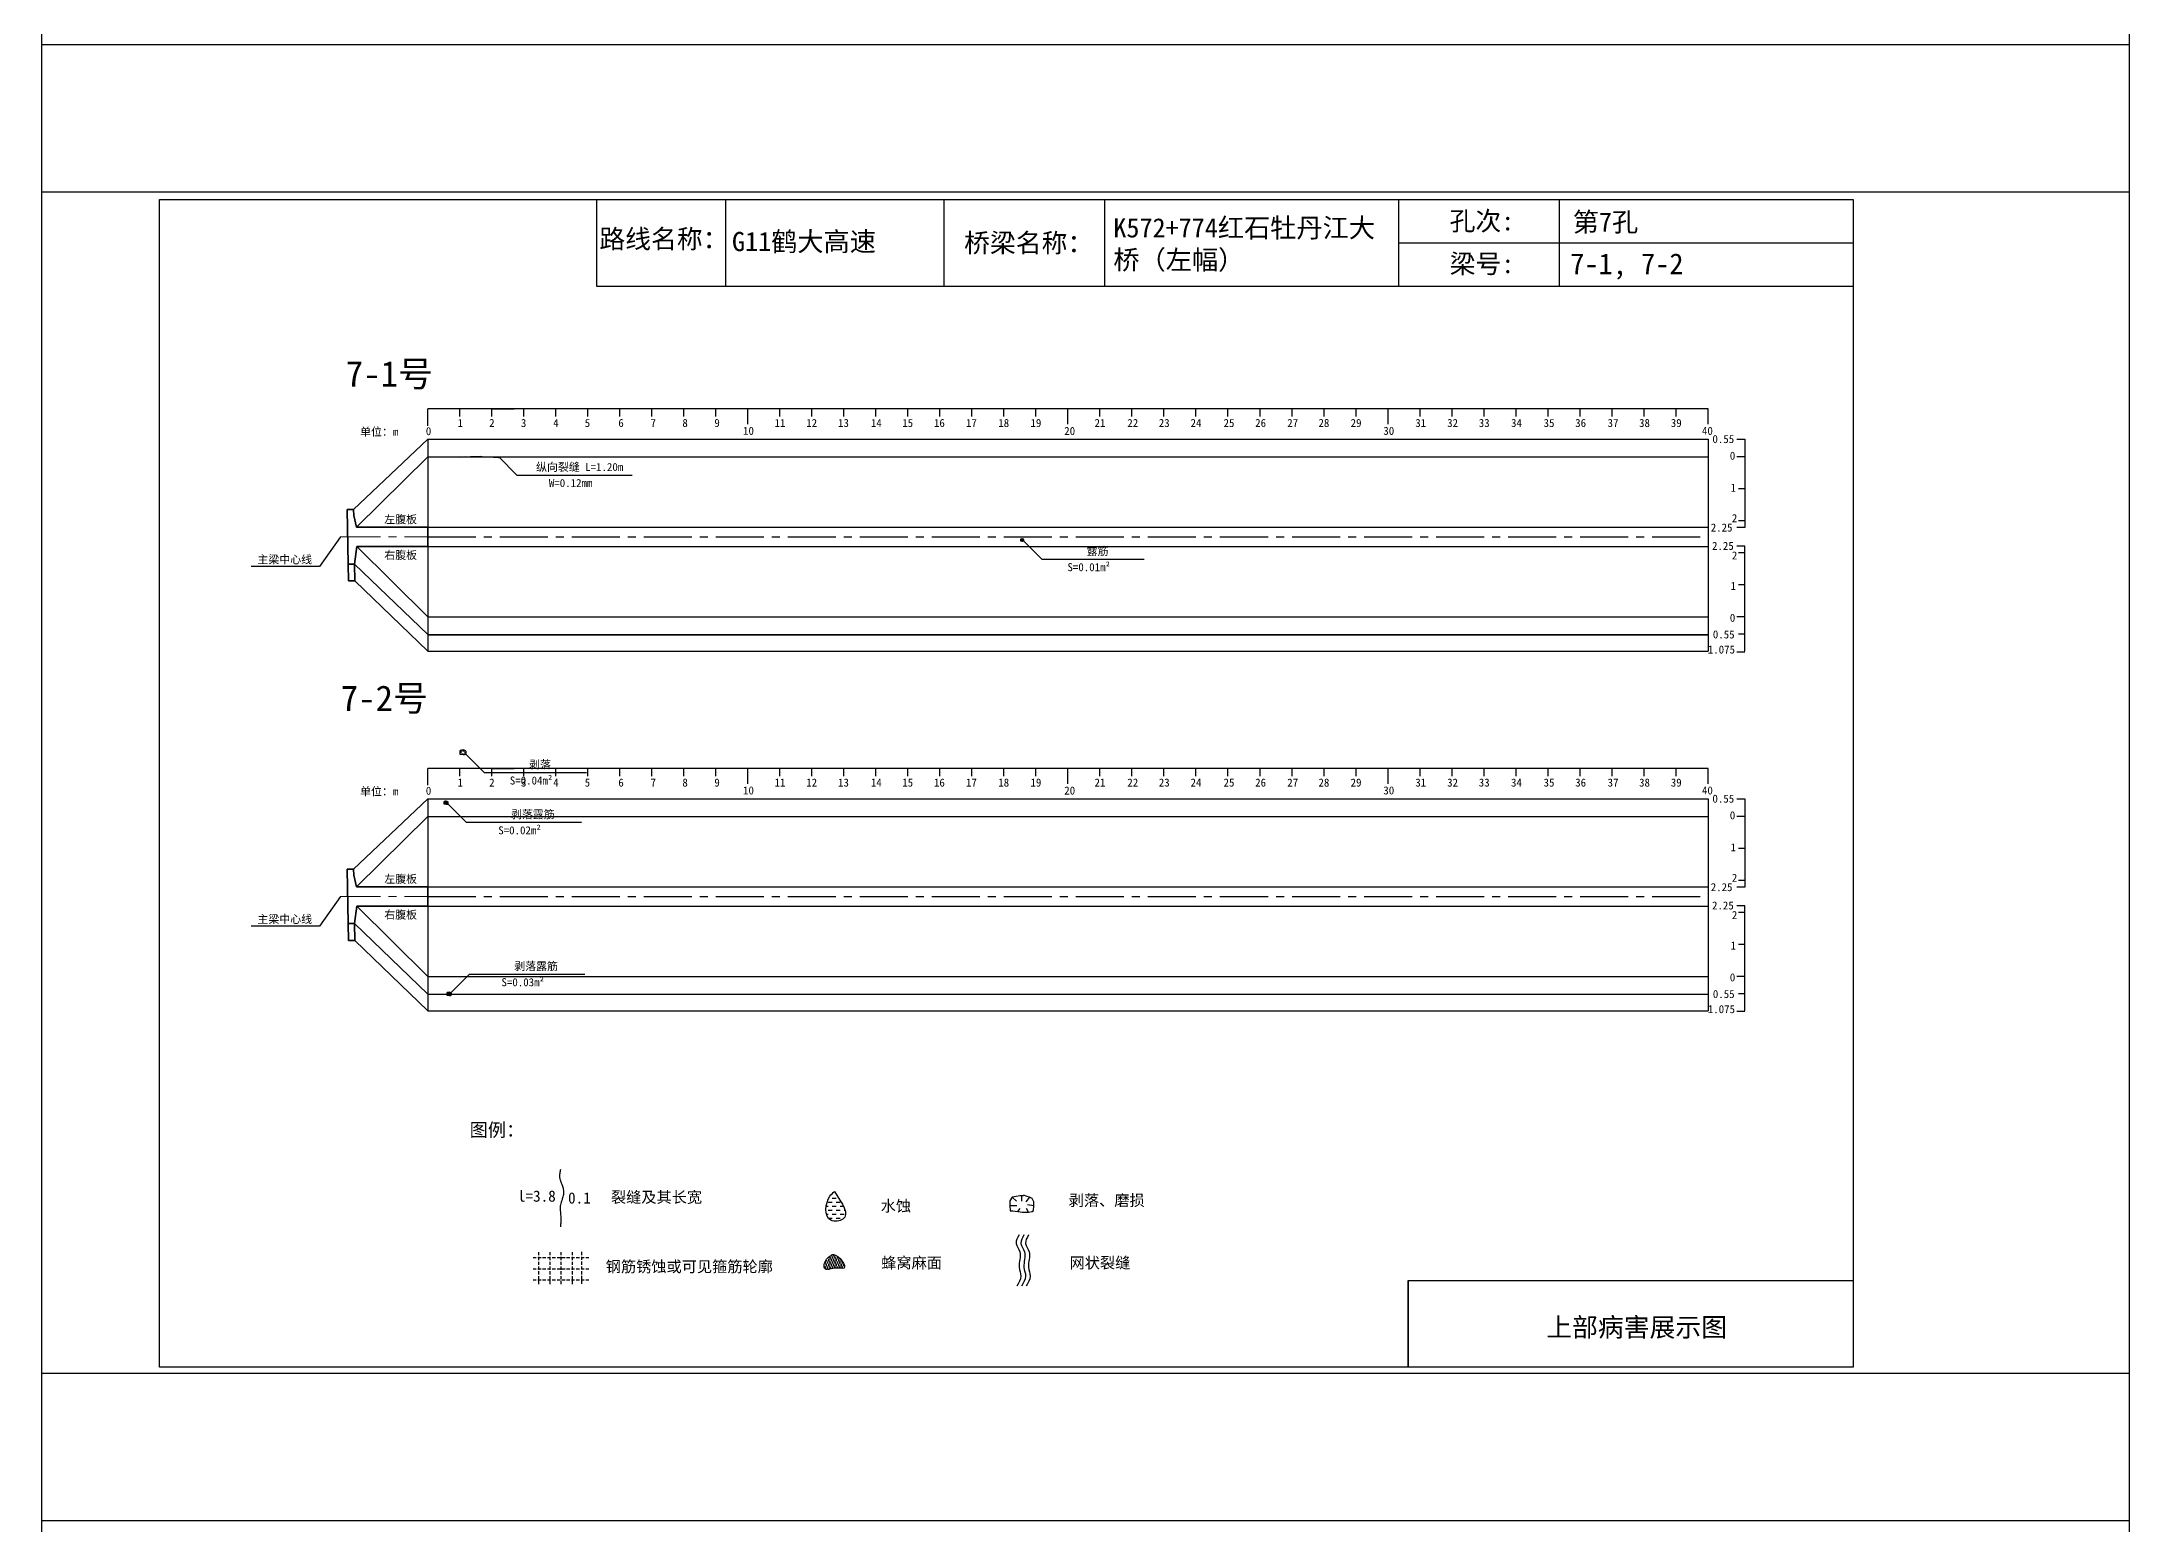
# Model space of a CAD drawing. Header units: millimetres. Extents: x -37 to 615, y -10473 to 23.
# Drawn here: x -37 to 615, y -5079 to -4616 of the extents above; entities that cross this region are included whole.
import ezdxf

# ---------------------------------------------------------------- set-up
doc = ezdxf.new("R2010")
doc.units = ezdxf.units.MM
for name, pattern in [('CENTER', [2, 1.25, -0.25, 0.25, -0.25]), ('CENTER2', [1.125, 0.75, -0.125, 0.125, -0.125]), ('DASHED', [0.75, 0.5, -0.25])]:
    doc.linetypes.add(name, pattern=pattern)
for name, color, linetype in [('加固措施', 7, 'Continuous'), ('图层1', 7, 'Continuous'), ('病害', 5, 'Continuous'), ('轮廓', 3, 'Continuous')]:
    doc.layers.add(name, color=color, linetype=linetype)
doc.layers.add('虚线', color=7, linetype='Continuous', lineweight=30)
doc.styles.get("Standard").update_dxf_attribs({"font": ''})
doc.styles.add('汉字', font='')
doc.styles.get('Standard').set_extended_font_data('SimSun')
doc.styles.get('汉字').set_extended_font_data('SimSun')
pattern_1 = [(0, (-2783.5002, -201.1734), (0.38480574, 0.76961148), [0, -0.76961148])]
pattern_2 = [(0, (-4794.9262, -487.88576), (0.38480574, 0.76961148), [0, -0.76961148])]
pattern_3 = [(0, (-2240.9707, -124.7498), (1.2467706, 1.2467706), [1.2467706, -1.2467706])]

# ---------------------------------------------------------------- blocks, each defined once
blk = doc.blocks.new('adfsd')
at = {"lineweight": -2, "ltscale": 0.5}
for p, q in [((1140.897, -3083.694), (1140.936, -3083.729)), ((1140.983, -3083.682), (1140.981, -3083.729)), ((1141.053, -3083.694), (1141.022, -3083.735)), ((1140.876, -3083.768), (1140.94, -3083.769)), ((1140.948, -3083.824), (1140.969, -3083.796)), ((1141.045, -3083.83), (1141.028, -3083.796)), ((1141.094, -3083.772), (1141.036, -3083.763))]:
    blk.add_line(p, q, dxfattribs=at)
blk.add_lwpolyline([(1141, -3083.682), (1140.967, -3083.682), (1140.934, -3083.69), (1140.897, -3083.694), (1140.876, -3083.727), (1140.876, -3083.768), (1140.88, -3083.818), (1140.905, -3083.818), (1140.991, -3083.83), (1141.045, -3083.83), (1141.078, -3083.822), (1141.09, -3083.814), (1141.094, -3083.772), (1141.094, -3083.735), (1141.078, -3083.707), (1141.053, -3083.694), (1141.033, -3083.69), (1141, -3083.678)], dxfattribs=at)
blk = doc.blocks.new('chi')
at = {"color": 0}
for p, q in [((1147.409, -3079.329), (1147.409, -3078.8)), ((1187.409, -3078.8), (1147.409, -3078.8)), ((1148.409, -3079.041), (1148.409, -3078.8)), ((1149.409, -3079.041), (1149.409, -3078.8)), ((1149.409, -3078.8), (1150.109, -3078.8)), ((1150.409, -3079.041), (1150.409, -3078.8)), ((1151.409, -3079.041), (1151.409, -3078.8)), ((1152.409, -3079.041), (1152.409, -3078.8)), ((1153.409, -3079.041), (1153.409, -3078.8)), ((1154.409, -3079.041), (1154.409, -3078.8)), ((1155.409, -3079.041), (1155.409, -3078.8)), ((1156.409, -3079.041), (1156.409, -3078.8)), ((1157.409, -3079.283), (1157.409, -3078.8)), ((1158.409, -3079.041), (1158.409, -3078.8)), ((1159.409, -3079.041), (1159.409, -3078.8)), ((1160.409, -3079.041), (1160.409, -3078.8)), ((1161.409, -3079.041), (1161.409, -3078.8)), ((1162.409, -3079.041), (1162.409, -3078.8)), ((1163.409, -3079.041), (1163.409, -3078.8)), ((1164.409, -3079.041), (1164.409, -3078.8)), ((1165.409, -3079.041), (1165.409, -3078.8)), ((1166.409, -3079.041), (1166.409, -3078.8)), ((1167.409, -3079.283), (1167.409, -3078.8)), ((1168.409, -3079.041), (1168.409, -3078.8)), ((1169.409, -3079.041), (1169.409, -3078.8)), ((1170.409, -3079.041), (1170.409, -3078.8)), ((1171.409, -3079.041), (1171.409, -3078.8)), ((1172.409, -3079.041), (1172.409, -3078.8)), ((1173.409, -3079.041), (1173.409, -3078.8)), ((1174.409, -3079.041), (1174.409, -3078.8)), ((1175.409, -3079.041), (1175.409, -3078.8)), ((1176.409, -3079.041), (1176.409, -3078.8)), ((1177.409, -3079.283), (1177.409, -3078.8)), ((1178.409, -3079.041), (1178.409, -3078.8)), ((1179.409, -3079.041), (1179.409, -3078.8)), ((1180.409, -3079.041), (1180.409, -3078.8)), ((1181.409, -3079.041), (1181.409, -3078.8)), ((1182.409, -3079.041), (1182.409, -3078.8)), ((1183.409, -3079.041), (1183.409, -3078.8)), ((1184.409, -3079.041), (1184.409, -3078.8)), ((1185.409, -3079.041), (1185.409, -3078.8)), ((1186.409, -3079.041), (1186.409, -3078.8)), ((1187.409, -3079.283), (1187.409, -3078.8))]:
    blk.add_line(p, q, dxfattribs=at)
for s, p in [('0', (1147.349, -3079.623)), ('1', (1148.339, -3079.368)), ('2', (1149.328, -3079.368)), ('3', (1150.319, -3079.368)), ('4', (1151.329, -3079.368)), ('5', (1152.313, -3079.368)), ('6', (1153.363, -3079.368)), ('7', (1154.37, -3079.368)), ('8', (1155.363, -3079.368)), ('9', (1156.363, -3079.368)), ('10', (1157.259, -3079.613)), ('11', (1158.242, -3079.368)), ('12', (1159.233, -3079.368)), ('13', (1160.227, -3079.368)), ('14', (1161.252, -3079.368)), ('15', (1162.233, -3079.368)), ('16', (1163.223, -3079.368)), ('17', (1164.224, -3079.368)), ('18', (1165.232, -3079.368)), ('19', (1166.238, -3079.368)), ('20', (1167.294, -3079.617)), ('21', (1168.24, -3079.368)), ('22', (1169.264, -3079.368)), ('23', (1170.247, -3079.368)), ('24', (1171.24, -3079.368)), ('25', (1172.271, -3079.368)), ('26', (1173.258, -3079.368)), ('27', (1174.261, -3079.368)), ('28', (1175.236, -3079.368)), ('29', (1176.24, -3079.368)), ('30', (1177.262, -3079.613)), ('31', (1178.261, -3079.368)), ('32', (1179.256, -3079.368)), ('33', (1180.243, -3079.368)), ('34', (1181.251, -3079.368)), ('35', (1182.269, -3079.368)), ('36', (1183.256, -3079.368)), ('37', (1184.269, -3079.368)), ('38', (1185.251, -3079.368)), ('39', (1186.242, -3079.368)), ('40', (1187.216, -3079.613))]:
    blk.add_text(s, height=0.25).set_placement(p)
blk = doc.blocks.new('kopp')
at = {"color": 0}
for p, q in [((1188.308, -3078.25), (1188.558, -3078.25)), ((1188.558, -3078.25), (1188.558, -3078.8)), ((1188.558, -3078.8), (1188.308, -3078.8)), ((1188.558, -3078.8), (1188.558, -3079.8)), ((1188.558, -3079.8), (1188.358, -3079.8)), ((1188.558, -3079.8), (1188.558, -3079.8)), ((1188.558, -3079.8), (1188.558, -3080.8)), ((1188.558, -3081.009), (1188.308, -3081.009)), ((1188.558, -3080.8), (1188.358, -3080.8)), ((1188.558, -3080.8), (1188.558, -3081.009)), ((1188.558, -3081.592), (1188.308, -3081.592)), ((1188.558, -3081.8), (1188.358, -3081.8)), ((1188.558, -3081.8), (1188.558, -3081.592)), ((1188.558, -3082.8), (1188.558, -3081.8)), ((1188.558, -3082.8), (1188.358, -3082.8)), ((1188.558, -3083.8), (1188.558, -3082.8)), ((1188.558, -3082.8), (1188.558, -3082.8)), ((1188.558, -3083.8), (1188.308, -3083.8)), ((1188.558, -3084.875), (1188.558, -3083.8)), ((1188.558, -3084.338), (1188.358, -3084.338)), ((1188.308, -3084.888), (1188.558, -3084.888))]:
    blk.add_line(p, q, dxfattribs=at)
for s, p in [('0.55', (1187.543, -3078.37)), ('0', (1188.086, -3078.891)), ('1', (1188.109, -3079.89)), ('2', (1188.15, -3080.842)), ('2.25', (1187.49, -3081.135)), ('2.25', (1187.53, -3081.708)), ('2', (1188.15, -3082.006)), ('1', (1188.109, -3082.959)), ('0', (1188.086, -3083.954)), ('0.55', (1187.556, -3084.474)), ('1.075', (1187.398, -3084.946))]:
    blk.add_text(s, height=0.25).set_placement(p)

msp = doc.modelspace()

# ---------------------------------------------------------------- hatches: boundary and pattern name
at = {"layer": '加固措施', "lineweight": -2}
h = msp.add_hatch(dxfattribs=at)
h.set_pattern_fill('DASH', color=256, scale=0.626645)
h.set_pattern_definition(pattern_3)
edge = h.paths.add_edge_path()
edge.add_spline(control_points=[(210.85, -4975.12), (210.36, -4975.55), (208.03, -4977.61), (207.41, -4985.1), (216.74, -4983.77), (213.29, -4978.7), (210.85, -4975.12)], knot_values=[0, 0, 0, 0, 3.237042, 15.187225, 21.182779, 35.601669, 35.601669, 35.601669, 35.601669], degree=3, periodic=0)
h = msp.add_hatch(dxfattribs=at)
h.set_pattern_fill('DASH', color=256, scale=0.626645)
h.set_pattern_definition(pattern_3)
edge = h.paths.add_edge_path()
edge.add_spline(control_points=[(210.85, -4975.12), (210.36, -4975.55), (208.03, -4977.61), (207.41, -4985.1), (216.74, -4983.77), (213.29, -4978.7), (210.85, -4975.12)], knot_values=[0, 0, 0, 0, 3.237042, 15.187225, 21.182779, 35.601669, 35.601669, 35.601669, 35.601669], degree=3, periodic=0)
h = msp.add_hatch(dxfattribs=at)
h.set_pattern_fill('DOTS', scale=0.696272)
h.set_pattern_definition(pattern_1)
edge = h.paths.add_edge_path()
edge.add_spline(control_points=[(210.19, -4994.78), (209.15, -4995.49), (207.68, -4996.51), (207.52, -5000.25), (211, -4998.53), (215.72, -4999.88), (212.21, -4994.7), (210.31, -4994.78), (210.19, -4994.78)], knot_values=[0, 0, 0, 0, 5.205471, 7.397577, 12.944796, 16.169923, 23.88441, 24.400432, 24.400432, 24.400432, 24.400432], degree=3, periodic=0)
h = msp.add_hatch(dxfattribs=at)
h.set_pattern_fill('DOTS', scale=0.696272)
h.set_pattern_definition(pattern_1)
edge = h.paths.add_edge_path()
edge.add_spline(control_points=[(210.19, -4994.78), (209.15, -4995.49), (207.68, -4996.51), (207.52, -5000.25), (211, -4998.53), (215.72, -4999.88), (212.21, -4994.7), (210.31, -4994.78), (210.19, -4994.78)], knot_values=[0, 0, 0, 0, 5.205471, 7.397577, 12.944796, 16.169923, 23.88441, 24.400432, 24.400432, 24.400432, 24.400432], degree=3, periodic=0)
at = {"layer": '病害', "lineweight": -2}
h = msp.add_hatch(dxfattribs=at)
h.set_pattern_fill('DOTS', color=4, scale=0.696272, style=0)
h.set_pattern_definition(pattern_2)
edge = h.paths.add_edge_path()
edge.add_spline(control_points=[(210.19, -4994.78), (209.15, -4995.49), (207.68, -4996.51), (207.52, -5000.25), (211, -4998.53), (215.72, -4999.88), (212.21, -4994.7), (210.31, -4994.78), (210.19, -4994.78)], knot_values=[0, 0, 0, 0, 1.041094, 1.479515, 2.588959, 3.233985, 4.776882, 4.880086, 4.880086, 4.880086, 4.880086], degree=3, periodic=0)
h = msp.add_hatch(dxfattribs=at)
h.set_pattern_fill('DOTS', color=4, scale=0.696272, style=0)
h.set_pattern_definition(pattern_2)
edge = h.paths.add_edge_path()
edge.add_spline(control_points=[(210.19, -4994.78), (209.15, -4995.49), (207.68, -4996.51), (207.52, -5000.25), (211, -4998.53), (215.72, -4999.88), (212.21, -4994.7), (210.31, -4994.78), (210.19, -4994.78)], knot_values=[0, 0, 0, 0, 1.041094, 1.479515, 2.588959, 3.233985, 4.776882, 4.880086, 4.880086, 4.880086, 4.880086], degree=3, periodic=0)

# ---------------------------------------------------------------- linework, layer by layer
at = {"color": 0, "linetype": 'ByBlock'}
for p, q in [((0, -4665.15), (529.17, -4665.15)), ((0, -5030), (0, -4665.15)), ((136.5, -4665.15), (136.5, -4692.28)), ((245.1, -4665.15), (245.1, -4692.28)), ((387.13, -4665.15), (387.13, -4692.28)), ((437.29, -4665.21), (437.29, -4692.34)), ((529.17, -4665.15), (529.17, -5030)), ((136.5, -4692.28), (529.17, -4692.28)), ((390.12, -5030), (390.12, -5002.88)), ((390.12, -5002.88), (529.17, -5002.88)), ((529.17, -5030), (0, -5030))]:
    msp.add_line(p, q, dxfattribs=at)
at = {"color": 0}
for p, q in [((60.65, -4762.07), (83.82, -4740.07)), ((83.82, -4740.07), (83.82, -4806.32)), ((83.82, -4740.07), (483.82, -4740.07)), ((483.82, -4740.07), (483.82, -4806.32)), ((61.57, -4767.57), (83.82, -4745.57)), ((56.57, -4770.57), (49.96, -4779.83)), ((61.64, -4773.57), (83.82, -4795.57)), ((83.82, -4767.57), (483.82, -4767.57)), ((83.82, -4773.57), (483.82, -4773.57)), ((483.82, -4767.57), (483.82, -4770.57)), ((49.96, -4779.83), (28.63, -4779.83)), ((60.99, -4779.07), (83.82, -4801.07)), ((61.09, -4784.32), (83.82, -4806.32)), ((83.82, -4795.57), (483.82, -4795.57)), ((83.82, -4801.07), (483.82, -4801.07)), ((83.82, -4801.19), (483.82, -4801.19)), ((83.82, -4806.32), (483.82, -4806.32)), ((60.65, -4874.41), (83.82, -4852.41)), ((61.57, -4879.92), (83.82, -4857.91)), ((83.82, -4852.41), (83.82, -4918.66)), ((83.82, -4852.41), (483.82, -4852.41)), ((83.82, -4857.91), (483.82, -4857.91)), ((483.82, -4852.41), (483.82, -4918.66)), ((56.57, -4882.91), (49.96, -4892.17)), ((83.82, -4879.91), (483.82, -4879.91)), ((483.82, -4879.91), (483.82, -4882.91)), ((61.64, -4885.91), (83.82, -4907.91)), ((83.82, -4885.91), (483.82, -4885.91)), ((49.96, -4892.17), (28.63, -4892.17)), ((60.99, -4891.41), (83.82, -4913.41)), ((61.09, -4896.66), (83.82, -4918.66)), ((83.82, -4907.91), (483.82, -4907.91)), ((83.82, -4913.41), (483.82, -4913.41)), ((83.82, -4918.66), (483.82, -4918.66))]:
    msp.add_line(p, q, dxfattribs=at)
msp.add_line((83.82, -4745.57), (483.82, -4745.57))
at = {"color": 1, "linetype": 'CENTER2', "ltscale": 20}
for p, q in [((83.82, -4770.57), (483.82, -4770.57)), ((83.82, -4882.91), (483.82, -4882.91))]:
    msp.add_line(p, q, dxfattribs=at)
at = {"color": 1, "linetype": 'DASHED'}
for p, q in [((269, -4771.37), (270, -4771.37)), ((269, -4771.54), (270, -4771.54)), ((269, -4771.72), (270, -4771.72)), ((269.25, -4771.89), (269.25, -4771.19)), ((269.5, -4771.89), (269.5, -4771.19)), ((269.75, -4771.89), (269.75, -4771.19)), ((88.8, -4853.38), (90.19, -4853.38)), ((88.8, -4853.62), (90.19, -4853.62)), ((88.8, -4853.86), (90.19, -4853.86)), ((89.15, -4854.11), (89.15, -4853.13)), ((89.5, -4854.11), (89.5, -4853.13)), ((89.85, -4854.11), (89.85, -4853.13)), ((89.8, -4913.11), (91.19, -4913.11)), ((89.8, -4913.35), (91.19, -4913.35)), ((89.8, -4913.59), (91.19, -4913.59)), ((90.15, -4913.84), (90.15, -4912.86)), ((90.5, -4913.84), (90.5, -4912.86)), ((90.85, -4913.84), (90.85, -4912.86))]:
    msp.add_line(p, q, dxfattribs=at)
at = {"color": 7}
for p, q in [((269, -4771.61), (269.29, -4771.61)), ((269.09, -4771.27), (269.28, -4771.43)), ((269.33, -4771.86), (269.43, -4771.74)), ((269.49, -4771.21), (269.48, -4771.43)), ((269.81, -4771.27), (269.67, -4771.46)), ((269.77, -4771.89), (269.7, -4771.74)), ((270, -4771.63), (269.73, -4771.59)), ((93.8, -4837.97), (94.39, -4837.98)), ((93.99, -4837.3), (94.35, -4837.61)), ((94.46, -4838.48), (94.65, -4838.23)), ((94.78, -4837.18), (94.76, -4837.61)), ((95.42, -4837.3), (95.14, -4837.67)), ((95.35, -4838.54), (95.19, -4838.23)), ((95.8, -4838.01), (95.27, -4837.93)), ((88.8, -4853.71), (89.21, -4853.72)), ((88.93, -4853.24), (89.18, -4853.46)), ((89.26, -4854.07), (89.39, -4853.89)), ((89.48, -4853.16), (89.47, -4853.46)), ((89.93, -4853.24), (89.73, -4853.5)), ((89.88, -4854.11), (89.77, -4853.89)), ((90.19, -4853.74), (89.82, -4853.68)), ((89.8, -4913.44), (90.21, -4913.45)), ((89.93, -4912.97), (90.18, -4913.19)), ((90.26, -4913.8), (90.39, -4913.62)), ((90.48, -4912.89), (90.47, -4913.19)), ((90.93, -4912.97), (90.73, -4913.23)), ((90.88, -4913.84), (90.77, -4913.62)), ((91.19, -4913.47), (90.82, -4913.41))]:
    msp.add_line(p, q, dxfattribs=at)
at = {"color": 1, "linetype": 'DASHED', "ltscale": 2}
for p, q in [((118.45, -4994.01), (118.45, -5004.45)), ((118.45, -4994.01), (118.45, -5004.45)), ((121.93, -4994.01), (121.93, -5004.45)), ((121.93, -4994.01), (121.93, -5004.45)), ((125.41, -4994.01), (125.41, -5004.45)), ((125.41, -4994.01), (125.41, -5004.45)), ((128.89, -4994.01), (128.89, -5004.45)), ((128.89, -4994.01), (128.89, -5004.45)), ((131.87, -4993.98), (131.87, -5004.43)), ((131.87, -4993.98), (131.87, -5004.43)), ((116.71, -4995.75), (134.11, -4995.75)), ((116.71, -4995.75), (134.11, -4995.75)), ((116.71, -4999.23), (134.11, -4999.23)), ((116.71, -4999.23), (134.11, -4999.23)), ((116.71, -5002.71), (134.11, -5002.71)), ((116.71, -5002.71), (134.11, -5002.71))]:
    msp.add_line(p, q, dxfattribs=at)
at = {"color": 3, "linetype": 'ByBlock'}
for points in [[(-36.77, -4201.81), (615.38, -4201.81), (615.38, -4662.93), (-36.77, -4662.93)], [(-36.77, -4616.81), (615.38, -4616.81), (615.38, -5077.93), (-36.77, -5077.93)], [(-36.77, -5031.81), (615.38, -5031.81), (615.38, -5492.93), (-36.77, -5492.93)]]:
    msp.add_lwpolyline(points, close=True, dxfattribs=at)
at = {"color": 7}
for points in [[(94, -4745.67), (94.8, -4745.54), (95.6, -4745.49), (96.4, -4745.54), (97.2, -4745.44), (98, -4745.46), (98.8, -4745.46), (99.6, -4745.5), (100.4, -4745.42), (101.2, -4745.58), (102, -4745.55), (102.8, -4745.61), (103.6, -4745.57), (104.4, -4745.65), (105.2, -4745.65), (106, -4745.8), (106, -4745.6)], [(106, -4745.6), (111.66, -4751.26), (147.66, -4751.26)], [(269.57, -4771.21), (269.42, -4771.21), (269.26, -4771.25), (269.09, -4771.27), (269, -4771.42), (269, -4771.61), (269.02, -4771.84), (269.13, -4771.84), (269.53, -4771.89), (269.77, -4771.89), (269.92, -4771.85), (269.98, -4771.82), (270, -4771.63), (270, -4771.46), (269.92, -4771.33), (269.81, -4771.27), (269.72, -4771.25), (269.57, -4771.19)], [(270, -4771.89), (275.66, -4777.55), (307.66, -4777.55)], [(94.93, -4837.18), (94.63, -4837.18), (94.33, -4837.26), (93.99, -4837.3), (93.8, -4837.6), (93.8, -4837.97), (93.84, -4838.43), (94.06, -4838.43), (94.86, -4838.54), (95.35, -4838.54), (95.65, -4838.46), (95.76, -4838.39), (95.8, -4838.01), (95.8, -4837.67), (95.65, -4837.41), (95.42, -4837.3), (95.23, -4837.26), (94.93, -4837.14)], [(95.8, -4838.54), (101.46, -4844.2), (133.46, -4844.2)], [(89.59, -4853.16), (89.38, -4853.16), (89.17, -4853.21), (88.93, -4853.24), (88.8, -4853.45), (88.8, -4853.71), (88.83, -4854.03), (88.98, -4854.03), (89.54, -4854.11), (89.88, -4854.11), (90.09, -4854.06), (90.17, -4854), (90.19, -4853.74), (90.19, -4853.5), (90.09, -4853.32), (89.93, -4853.24), (89.8, -4853.21), (89.59, -4853.13)], [(90.19, -4854.11), (95.85, -4859.76), (131.85, -4859.76)], [(91.19, -4912.86), (96.85, -4907.21), (132.85, -4907.21)], [(90.59, -4912.89), (90.38, -4912.89), (90.17, -4912.94), (89.93, -4912.97), (89.8, -4913.18), (89.8, -4913.44), (89.83, -4913.76), (89.98, -4913.76), (90.54, -4913.84), (90.88, -4913.84), (91.09, -4913.79), (91.17, -4913.73), (91.19, -4913.47), (91.19, -4913.23), (91.09, -4913.05), (90.93, -4912.97), (90.8, -4912.94), (90.59, -4912.86)]]:
    msp.add_lwpolyline(points, dxfattribs=at)
for points in [[(268.59, -4988.64), (268.08, -4989.53), (267.03, -4991.33), (269.71, -4994.45), (267.97, -4998.1), (269.63, -5001.74), (268.46, -5003.65), (267.82, -5004.69)], [(268.59, -4988.64), (268.08, -4989.53), (267.03, -4991.33), (269.71, -4994.45), (267.97, -4998.1), (269.63, -5001.74), (268.46, -5003.65), (267.82, -5004.69)], [(270.07, -4988.64), (269.55, -4989.53), (268.51, -4991.33), (271.18, -4994.45), (269.44, -4998.1), (271.1, -5001.74), (269.94, -5003.65), (269.3, -5004.69)], [(270.07, -4988.64), (269.55, -4989.53), (268.51, -4991.33), (271.18, -4994.45), (269.44, -4998.1), (271.1, -5001.74), (269.94, -5003.65), (269.3, -5004.69)], [(271.52, -4988.64), (271, -4989.53), (269.96, -4991.33), (272.63, -4994.45), (270.89, -4998.1), (272.55, -5001.74), (271.39, -5003.65), (270.75, -5004.69)], [(271.52, -4988.64), (271, -4989.53), (269.96, -4991.33), (272.63, -4994.45), (270.89, -4998.1), (272.55, -5001.74), (271.39, -5003.65), (270.75, -5004.69)]]:
    msp.add_open_spline(points, degree=3, knots=[0, 0, 0, 0, 2.808133, 5.677796, 10.461234, 13.324406, 16.732801, 16.732801, 16.732801, 16.732801])
at = {"lineweight": -2}
msp.add_open_spline([(210.19, -4994.78), (209.15, -4995.49), (207.68, -4996.51), (207.52, -5000.25), (211, -4998.53), (215.72, -4999.88), (212.21, -4994.7), (210.31, -4994.78), (210.19, -4994.78)], degree=3, knots=[0, 0, 0, 0, 3.624423, 5.150725, 9.013098, 11.258664, 16.630045, 16.989336, 16.989336, 16.989336, 16.989336], dxfattribs=at)
msp.add_open_spline([(210.19, -4994.78), (209.15, -4995.49), (207.68, -4996.51), (207.52, -5000.25), (211, -4998.53), (215.72, -4999.88), (212.21, -4994.7), (210.31, -4994.78), (210.19, -4994.78)], degree=3, knots=[0, 0, 0, 0, 3.624423, 5.150725, 9.013098, 11.258664, 16.630045, 16.989336, 16.989336, 16.989336, 16.989336], dxfattribs=at)
at = {"layer": '加固措施', "lineweight": -2}
msp.add_open_spline([(210.85, -4975.12), (210.36, -4975.55), (208.03, -4977.61), (207.41, -4985.1), (216.74, -4983.77), (213.29, -4978.7), (210.85, -4975.12)], degree=3, knots=[0, 0, 0, 0, 2.028466, 9.51698, 13.274057, 22.309569, 22.309569, 22.309569, 22.309569], dxfattribs=at)
msp.add_open_spline([(210.85, -4975.12), (210.36, -4975.55), (208.03, -4977.61), (207.41, -4985.1), (216.74, -4983.77), (213.29, -4978.7), (210.85, -4975.12)], degree=3, knots=[0, 0, 0, 0, 2.028466, 9.51698, 13.274057, 22.309569, 22.309569, 22.309569, 22.309569], dxfattribs=at)
at = {"layer": '图层1', "lineweight": -2}
msp.add_open_spline([(125.25, -4968.18), (125.22, -4968.39), (125.18, -4968.61), (125.07, -4969.25), (125.02, -4969.65), (124.99, -4970.22), (125, -4970.4), (125.02, -4970.69), (125.03, -4970.79), (125.06, -4971), (125.09, -4971.11), (125.19, -4971.49), (125.29, -4971.79), (125.54, -4972.43), (125.69, -4972.78), (125.96, -4973.54), (126.09, -4973.96), (126.21, -4974.66), (126.24, -4974.94), (126.25, -4975.49), (126.23, -4975.75), (126.16, -4976.26), (126.11, -4976.5), (126, -4976.97), (125.93, -4977.19), (125.76, -4977.75), (125.64, -4978.07), (125.45, -4978.67), (125.36, -4978.96), (125.27, -4979.34), (125.24, -4979.46), (125.21, -4979.68), (125.2, -4979.77), (125.18, -4979.97), (125.17, -4980.08), (125.17, -4980.46), (125.18, -4980.75), (125.23, -4981.38), (125.27, -4981.71), (125.33, -4982.3), (125.35, -4982.54), (125.38, -4983), (125.39, -4983.22), (125.4, -4983.64), (125.4, -4983.84), (125.39, -4984.46), (125.37, -4984.86), (125.32, -4985.55), (125.3, -4985.85), (125.27, -4986.15)], degree=3, knots=[0, 0, 0, 0, 0.93103, 0.93103, 2.904338, 2.904338, 3.933552, 3.933552, 4.598026, 4.598026, 5.2625, 5.2625, 6.799065, 6.799065, 8.335629, 8.335629, 9.872194, 9.872194, 10.744529, 10.744529, 11.616864, 11.616864, 12.4892, 12.4892, 13.361535, 13.361535, 14.755665, 14.755665, 16.149795, 16.149795, 16.835641, 16.835641, 17.410365, 17.410365, 17.98509, 17.98509, 19.45733, 19.45733, 20.929571, 20.929571, 21.910052, 21.910052, 22.722819, 22.722819, 23.535585, 23.535585, 25.161117, 25.161117, 26.428502, 26.428502, 26.428502, 26.428502], dxfattribs=at)
msp.add_open_spline([(125.25, -4968.18), (125.22, -4968.39), (125.18, -4968.61), (125.07, -4969.25), (125.02, -4969.65), (124.99, -4970.22), (125, -4970.4), (125.02, -4970.69), (125.03, -4970.79), (125.06, -4971), (125.09, -4971.11), (125.19, -4971.49), (125.29, -4971.79), (125.54, -4972.43), (125.69, -4972.78), (125.96, -4973.54), (126.09, -4973.96), (126.21, -4974.66), (126.24, -4974.94), (126.25, -4975.49), (126.23, -4975.75), (126.16, -4976.26), (126.11, -4976.5), (126, -4976.97), (125.93, -4977.19), (125.76, -4977.75), (125.64, -4978.07), (125.45, -4978.67), (125.36, -4978.96), (125.27, -4979.34), (125.24, -4979.46), (125.21, -4979.68), (125.2, -4979.77), (125.18, -4979.97), (125.17, -4980.08), (125.17, -4980.46), (125.18, -4980.75), (125.23, -4981.38), (125.27, -4981.71), (125.33, -4982.3), (125.35, -4982.54), (125.38, -4983), (125.39, -4983.22), (125.4, -4983.64), (125.4, -4983.84), (125.39, -4984.46), (125.37, -4984.86), (125.32, -4985.55), (125.3, -4985.85), (125.27, -4986.15)], degree=3, knots=[0, 0, 0, 0, 0.93103, 0.93103, 2.904338, 2.904338, 3.933552, 3.933552, 4.598026, 4.598026, 5.2625, 5.2625, 6.799065, 6.799065, 8.335629, 8.335629, 9.872194, 9.872194, 10.744529, 10.744529, 11.616864, 11.616864, 12.4892, 12.4892, 13.361535, 13.361535, 14.755665, 14.755665, 16.149795, 16.149795, 16.835641, 16.835641, 17.410365, 17.410365, 17.98509, 17.98509, 19.45733, 19.45733, 20.929571, 20.929571, 21.910052, 21.910052, 22.722819, 22.722819, 23.535585, 23.535585, 25.161117, 25.161117, 26.428502, 26.428502, 26.428502, 26.428502], dxfattribs=at)
at = {"layer": '病害', "color": 5}
for p, q in [((136.5, -4665.15), (136.5, -4692.28)), ((245.1, -4665.15), (245.1, -4692.28)), ((387.13, -4665.15), (387.13, -4692.28)), ((529.17, -4665.15), (529.17, -4692.28)), ((136.5, -4692.28), (386.58, -4692.28)), ((386.58, -4692.28), (529.17, -4692.28)), ((390.12, -5002.88), (529.17, -5002.88)), ((390.12, -5002.88), (390.12, -5030)), ((529.17, -5002.88), (529.17, -5030))]:
    msp.add_line(p, q, dxfattribs=at)
at = {"layer": '病害', "color": 0}
for p, q in [((176.83, -4665.15), (176.83, -4692.28)), ((295.25, -4665.15), (295.25, -4692.28)), ((387.14, -4678.77), (529.17, -4678.77))]:
    msp.add_line(p, q, dxfattribs=at)
at = {"layer": '虚线', "linetype": 'CENTER', "lineweight": 18, "ltscale": 10}
for p, q in [((56.57, -4770.57), (83.82, -4770.57)), ((56.57, -4882.91), (83.82, -4882.91))]:
    msp.add_line(p, q, dxfattribs=at)
at = {"layer": '轮廓', "color": 5, "lineweight": 35}
for p, q in [((58.99, -4779.07), (58.65, -4762.07)), ((58.65, -4762.07), (60.65, -4762.07)), ((60.69, -4763.95), (60.65, -4762.07)), ((61.57, -4767.57), (60.69, -4763.95)), ((60.99, -4779.07), (61.63, -4773.57)), ((83.82, -4767.57), (61.57, -4767.57)), ((83.82, -4773.57), (61.63, -4773.57)), ((83.82, -4773.57), (83.82, -4767.57)), ((58.99, -4779.07), (60.99, -4779.07)), ((59.09, -4784.32), (58.99, -4779.07)), ((61.09, -4784.32), (60.99, -4779.07)), ((59.09, -4784.32), (61.09, -4784.32)), ((58.99, -4891.41), (58.65, -4874.41)), ((58.65, -4874.41), (60.65, -4874.41)), ((60.69, -4876.29), (60.65, -4874.41)), ((61.57, -4879.92), (60.69, -4876.29)), ((83.82, -4879.92), (61.57, -4879.92)), ((83.82, -4885.92), (83.82, -4879.92)), ((60.99, -4891.41), (61.63, -4885.91)), ((83.82, -4885.91), (61.63, -4885.91)), ((58.99, -4891.41), (60.99, -4891.41)), ((59.09, -4896.66), (58.99, -4891.41)), ((59.09, -4896.66), (61.09, -4896.66)), ((61.09, -4896.66), (60.99, -4891.41))]:
    msp.add_line(p, q, dxfattribs=at)

# ---------------------------------------------------------------- block references
for name, p, xscale, yscale, zscale in [('chi', (-11390.27, 26057.43), 9.999999999994273, 9.999999999994273, 9.999999999994273), ('kopp', (-11390.27, 26042.43), 9.999999999994273, 9.999999999994273, 9.999999999994273), ('chi', (-11390.27, 25945.09), 9.999999999994273, 9.999999999994273, 9.999999999994273), ('kopp', (-11390.27, 25930.09), 9.999999999994273, 9.999999999994273, 9.999999999994273), ('adfsd', (-39452.38, 102377.64), 34.81359766870787, 34.81359766870787, 34.81359766870787), ('adfsd', (-39452.38, 102377.64), 34.81359766870787, 34.81359766870787, 34.81359766870787)]:
    msp.add_blockref(name, p, dxfattribs=dict(xscale=xscale, yscale=yscale, zscale=zscale))

# ---------------------------------------------------------------- texts
for s, p in [('单位：m', (62.7, -4739.01)), ('左腹板', (70.24, -4766.36)), ('主梁中心线', (30.63, -4778.92)), ('右腹板', (70.24, -4777.53)), ('单位：m', (62.7, -4851.35)), ('左腹板', (70.24, -4878.7)), ('主梁中心线', (30.63, -4891.27)), ('右腹板', (70.24, -4889.87))]:
    msp.add_text(s, height=2.5).set_placement(p)
at = {"color": 7}
for s, p in [('纵向裂缝 L=1.20m', (117.66, -4750.01)), ('W=0.12mm', (121.66, -4755.01)), ('露筋', (289.66, -4776.3)), ('S=0.01m²', (283.66, -4781.3)), ('S=0.04m²', (109.46, -4847.95)), ('剥落', (115.46, -4842.95)), ('剥落露筋', (109.85, -4858.51)), ('S=0.02m²', (105.85, -4863.51)), ('剥落露筋', (110.85, -4905.96)), ('S=0.03m²', (106.85, -4910.96))]:
    msp.add_text(s, height=2.5, dxfattribs=at).set_placement(p)
at = {"linetype": 'ByBlock', "attachment_point": 1, "style": '汉字'}
for s, insert, char_height, width in [('{\\C0;第7孔}', (441.52, -4669.22), 6, 77.4135), ('{\\C0;G11鹤大高速}', (178.87, -4675.32), 6, 62.8604), ('K572+774红石牡丹江大桥（左幅）', (298, -4671.03), 6, 87.5474), ('{\\C0;7-1, 7-2}', (440.75, -4682.02), 6.5, 84.1186), ('{\\C0;7-1号}', (58.2, -4715.66), 8, 49.3496), ('{\\C0;7-2号}', (56.63, -4816.99), 8, 49.3496)]:
    msp.add_mtext(s, dxfattribs=dict(at, insert=insert, char_height=char_height, width=width))
at = {"layer": '图层1', "style": '汉字'}
for s, p in [('孔次:', (403.05, -4674.84)), ('路线名称：', (137.42, -4680.46)), ('桥梁名称：', (251.38, -4681.71)), ('梁号:', (403.08, -4688.2)), ('上部病害展示图', (433.23, -5020.44))]:
    msp.add_text(s, height=5.918, dxfattribs=at).set_placement(p)
at = {"layer": '图层1', "lineweight": -2, "attachment_point": 1}
for s, insert, char_height in [('图例：', (96.91, -4953.77), 4.178), ('图例：', (96.91, -4953.77), 4.178), ('l=3.8', (111.98, -4974.79), 3.481), ('l=3.8', (111.98, -4974.79), 3.481), ('0.1', (127.65, -4975.37), 3.481), ('0.1', (127.65, -4975.37), 3.481), ('裂缝及其长宽', (141.05, -4975.12), 3.481), ('裂缝及其长宽', (141.05, -4975.12), 3.481), ('剥落、磨损', (284.06, -4976.11), 3.481), ('剥落、磨损', (284.06, -4976.11), 3.481), ('水蚀', (225.33, -4977.86), 3.481), ('水蚀', (225.33, -4977.86), 3.481), ('蜂窝麻面', (225.48, -4995.62), 3.481), ('蜂窝麻面', (225.48, -4995.62), 3.481), ('网状裂缝', (284.32, -4995.61), 3.481), ('网状裂缝', (284.32, -4995.61), 3.481), ('钢筋锈蚀或可见箍筋轮廓', (139.42, -4996.79), 3.4814), ('钢筋锈蚀或可见箍筋轮廓', (139.42, -4996.79), 3.4814)]:
    msp.add_mtext(s, dxfattribs=dict(at, insert=insert, char_height=char_height))

doc.saveas('drawing.dxf')
